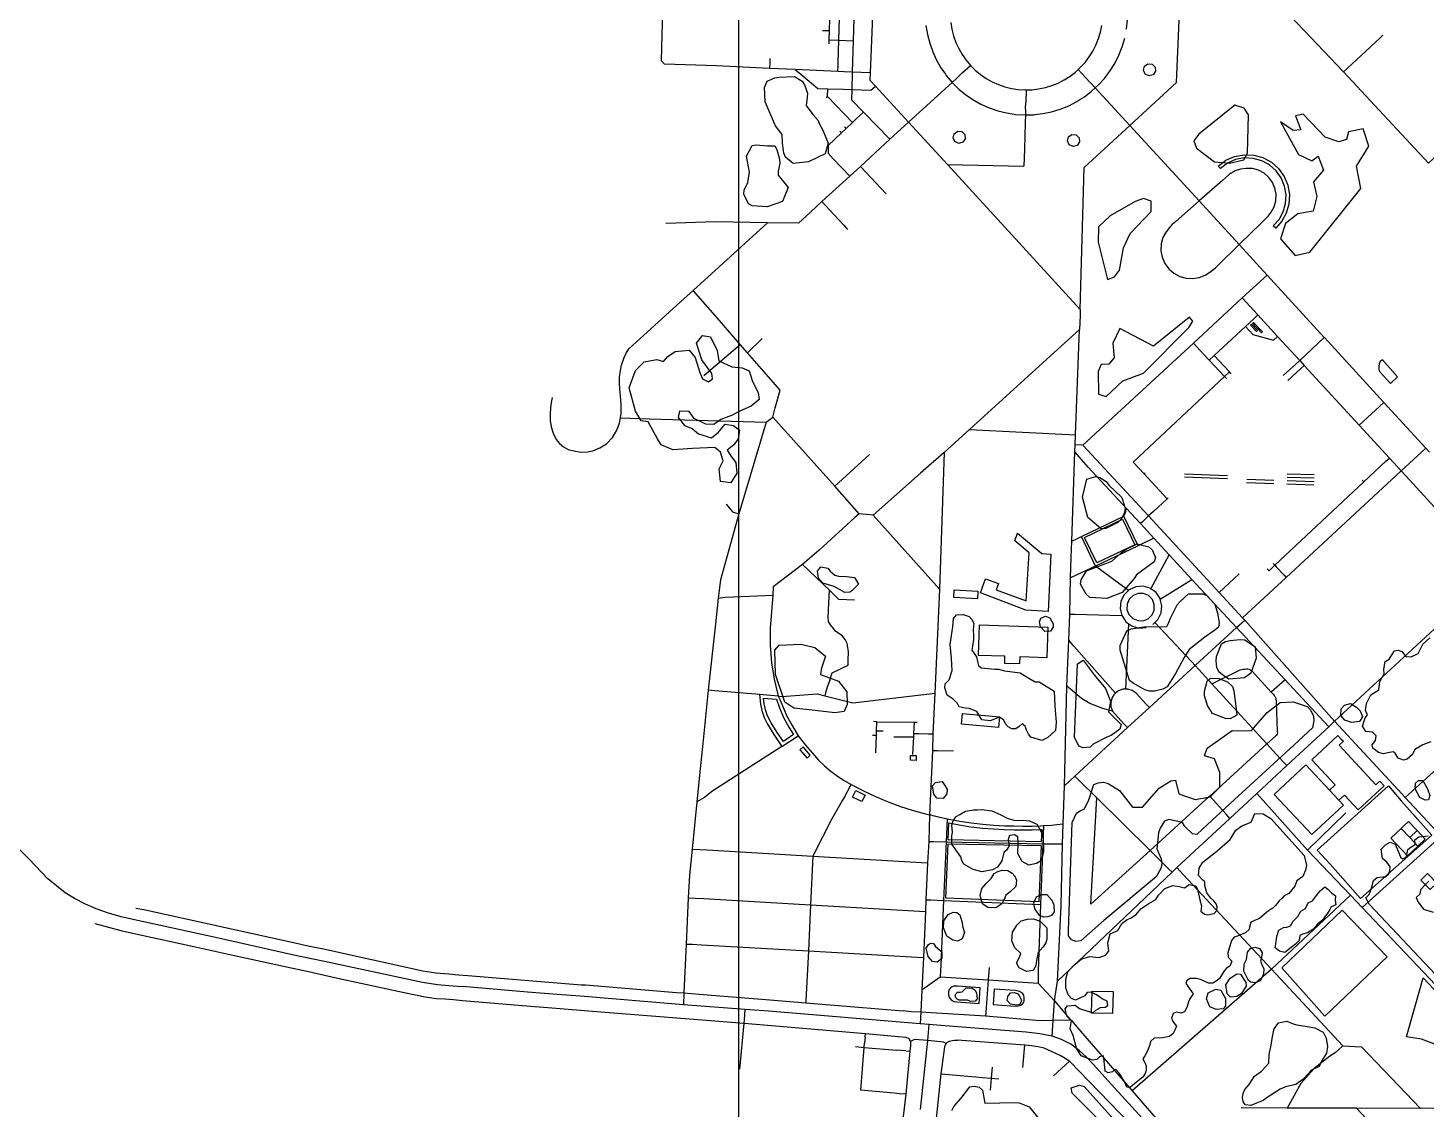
# Model space of a CAD drawing. Header units: metres. Extents: x -2626 to 1483, y -1332 to 1229.
# Drawn here: x -1226 to -597, y 43 to 529 of the extents above; entities that cross this region are included whole.
import ezdxf

# ---------------------------------------------------------------- set-up
doc = ezdxf.new("R2010")
doc.units = ezdxf.units.M
for name, color, linetype in [('OSM_BUILDING', 8, 'Continuous'), ('OSM_GREEN_EXISTING', 94, 'Continuous'), ('OSM_ROAD_LOCAL', 9, 'Continuous'), ('SITE_BORDER', 3, 'Continuous')]:
    doc.layers.add(name, color=color, linetype=linetype)

msp = doc.modelspace()

# ---------------------------------------------------------------- linework, layer by layer
at = {"layer": 'OSM_BUILDING'}
for points in [[(-728.185, 296.845), (-745.342, 288.651), (-750.831, 300.151), (-733.669, 308.344)], [(-780.911, 302.021), (-770.001, 292.904), (-765.987, 292.681), (-767.15, 266.833), (-777.304, 267.367), (-797.686, 275.171), (-795.454, 281.549), (-789.565, 279.479), (-790.59, 276.551), (-777.072, 271.575), (-775.659, 293.16), (-782.237, 298.648)], [(-799.031, 272.532), (-809.697, 273.078), (-809.522, 276.573), (-798.849, 276.028)], [(-798.218, 260.688), (-798.699, 247.218), (-786.795, 246.795), (-786.907, 243.634), (-779.911, 243.378), (-779.798, 246.55), (-767.65, 246.116), (-767.169, 259.586)], [(-789.552, 214.546), (-806.158, 216.06), (-805.714, 220.947), (-789.108, 219.433)], [(-648.48, 200.03), (-636.726, 211.017), (-635.388, 209.581), (-634.319, 208.435), (-636.245, 206.642), (-619.638, 188.876), (-617.906, 190.49), (-615.975, 188.419), (-627.666, 177.499), (-633.856, 184.122), (-636.27, 181.874), (-640.521, 186.416), (-637.983, 188.798)], [(-826.56, 202.023), (-826.597, 199.818), (-829.111, 199.863), (-829.073, 202.067)], [(-651.138, 197.781), (-640.521, 186.416), (-636.27, 181.874), (-634.269, 179.725), (-648.524, 166.4), (-665.393, 184.456)], [(-608.284, 169.194), (-607.077, 170.33), (-604.945, 172.323), (-601.106, 168.215), (-604.445, 165.087)], [(-612.93, 164.853), (-608.284, 169.194), (-604.445, 165.087), (-600.856, 161.246), (-605.502, 156.905)], [(-601.106, 168.215), (-597.518, 164.374), (-600.856, 161.246), (-604.445, 165.087)], [(-592.234, 144.582), (-595.185, 141.665), (-599.431, 145.951), (-596.48, 148.868)], [(-642.597, 84.77), (-662.004, 106.433), (-634.85, 132.437), (-614.655, 111.397)], [(-598.424, 101.969), (-577.204, 79.493), (-581.405, 66.079), (-591.884, 71.623), (-599.181, 74.306), (-605.846, 75.463)], [(-747.63, 86.15), (-747.48, 91.104), (-747.33, 96.035), (-737.889, 95.757), (-738.183, 85.872)]]:
    msp.add_lwpolyline(points, close=True, dxfattribs=at)
at = {"layer": 'OSM_GREEN_EXISTING'}
for points in [[(-720.395, 513.116), (-719.044, 511.78), (-718.869, 509.888), (-719.951, 508.318), (-721.789, 507.817), (-723.515, 508.619), (-724.328, 510.333), (-723.846, 512.17), (-722.296, 513.272)], [(-866.243, 477.594), (-867.5, 472.818), (-875.128, 469.123), (-882.005, 468.455), (-885.444, 471.304), (-886.201, 473.063), (-886.701, 477.594), (-886.951, 481.457), (-889.89, 485.308), (-894.498, 496.129), (-894.917, 502.585), (-893.66, 505.435), (-890.221, 507.027), (-888.377, 507.272), (-881.418, 507.528), (-877.898, 505.435), (-876.891, 503.843), (-875.465, 500.069), (-875.716, 498.222), (-876.134, 494.448), (-873.115, 490.429), (-870.682, 487.824), (-870.101, 486.143), (-868.675, 483.383)], [(-683.112, 494.704), (-699.381, 481.624), (-701.557, 478.607), (-700.387, 475.245), (-692.334, 469.212), (-685.626, 468.544), (-679.086, 470.047), (-677.41, 473.063), (-677.072, 490.34), (-678.917, 493.357)], [(-625.422, 483.973), (-631.962, 482.626), (-632.968, 479.275), (-636.326, 478.095), (-642.528, 480.277), (-652.426, 490.674), (-655.777, 489.839), (-653.426, 483.628), (-656.952, 483.294), (-662.654, 487.156), (-654.433, 472.395), (-648.568, 469.546), (-645.717, 471.727), (-643.197, 465.36), (-647.73, 460.161), (-646.217, 453.616), (-647.893, 446.914), (-654.77, 445.734), (-660.304, 441.382), (-662.654, 434.502), (-655.946, 426.955), (-649.406, 428.469), (-626.428, 457.133), (-628.442, 467.197), (-622.908, 476.258)], [(-806.008, 482.77), (-804.658, 481.423), (-804.483, 479.531), (-805.564, 477.972), (-807.396, 477.472), (-809.128, 478.262), (-809.941, 479.987), (-809.459, 481.824), (-807.903, 482.926)], [(-754.608, 481.345), (-753.257, 479.999), (-753.082, 478.106), (-754.164, 476.548), (-755.996, 476.047), (-757.728, 476.837), (-758.54, 478.562), (-758.059, 480.399), (-756.502, 481.501)], [(-901.544, 464.514), (-902.97, 471.727), (-900.45, 476.503), (-898.605, 476.837), (-893.579, 476.425), (-890.221, 476.425), (-889.302, 474.666), (-888.126, 470.303), (-887.958, 468.455), (-888.714, 465.015), (-888.714, 463.089), (-884.269, 457.557), (-886.701, 451.267), (-893.66, 448.84), (-900.45, 449.341), (-902.132, 450.265), (-904.226, 454.629), (-904.057, 456.466), (-902.294, 459.816)], [(-690.646, 467.264), (-687.189, 469.835), (-683.237, 471.56), (-678.998, 472.362), (-674.678, 472.184), (-670.514, 471.037), (-666.712, 468.978), (-663.48, 466.128), (-660.973, 462.622), (-659.322, 458.659), (-658.603, 454.428), (-658.841, 450.165), (-660.022, 446.079), (-662.029, 442.417), (-664.743, 439.334), (-665.849, 440.291), (-663.267, 443.219), (-661.392, 446.625), (-660.297, 450.399), (-660.072, 454.328), (-660.735, 458.224), (-662.254, 461.887), (-664.568, 465.126), (-667.55, 467.765), (-671.058, 469.668), (-674.909, 470.726), (-678.892, 470.893), (-682.812, 470.147), (-686.463, 468.555), (-689.658, 466.184)], [(-720.845, 451.434), (-724.196, 452.614), (-728.054, 451.267), (-739.289, 444.899), (-744.491, 439.868), (-744.66, 432.988), (-740.465, 416.224), (-737.282, 417.392), (-735.1, 420.42), (-733.256, 430.472), (-730.236, 436.851), (-720.845, 446.747)], [(-703.57, 399.292), (-719.838, 386.212), (-734.932, 394.093), (-738.12, 387.548), (-737.445, 381.013), (-739.796, 378.163), (-743.316, 377.996), (-744.66, 374.802), (-744.491, 364.571), (-741.134, 363.569), (-733.587, 370.616), (-724.196, 374.134), (-703.907, 394.594), (-702.063, 397.444)], [(-671.12, 392.245), (-675.19, 396.531), (-674.809, 396.887), (-670.739, 392.602)], [(-908.84, 350.489), (-906.152, 348.475), (-906.658, 344.456), (-908.672, 341.773), (-911.685, 339.424), (-909.841, 336.574), (-907.834, 333.892), (-907.327, 329.027), (-910.01, 324.663), (-914.705, 325.342), (-915.212, 331.042), (-913.536, 334.56), (-914.643, 338.456), (-917.225, 340.593), (-927.285, 340.092), (-936.176, 339.591), (-941.371, 341.773), (-943.047, 344.456), (-947.242, 352.17), (-950.425, 352.671), (-952.944, 357.035), (-955.796, 367.432), (-952.944, 375.314), (-949.087, 379.165), (-943.385, 380.167), (-940.365, 379.332), (-938.352, 381.514), (-935, 383.863), (-928.792, 384.364), (-926.109, 381.18), (-923.934, 374.301), (-922.758, 371.451), (-920.076, 370.115), (-918.231, 371.451), (-918.563, 373.967), (-923.09, 380), (-925.44, 387.548), (-922.758, 391.077), (-919.232, 390.397), (-916.218, 384.197), (-915.38, 379.666), (-909.509, 376.983), (-904.983, 376.483), (-901.794, 375.136), (-900.287, 370.282), (-897.768, 365.417), (-897.267, 362.234), (-900.787, 359.206), (-905.989, 357.035), (-909.678, 355.02), (-914.536, 353.172), (-917.725, 350.99), (-921.245, 351.157), (-926.447, 353.673), (-928.792, 356.868), (-933.156, 357.035), (-933.656, 354.185), (-930.805, 350.489), (-927.454, 349.154), (-924.603, 346.805), (-918.732, 344.957), (-915.543, 347.473), (-912.529, 351.157)], [(-672.996, 393.269), (-673.396, 392.88), (-676.078, 395.707), (-675.672, 396.075)], [(-618.382, 377.184), (-618.275, 375.748), (-617.675, 374.501), (-613.155, 369.447), (-609.878, 372.386), (-616.762, 380.067), (-617.675, 379.355), (-618.244, 378.23)], [(-734.062, 318.095), (-732.524, 313.387), (-732.837, 311.439), (-734.269, 308.366), (-735.807, 306.83), (-741.234, 304.169), (-743.385, 304.069), (-749.318, 309.09), (-751.782, 318.307), (-749.831, 326.289), (-745.842, 327.624), (-743.891, 327.112), (-741.128, 325.365), (-739.902, 323.728)], [(-733.837, 275.393), (-740.796, 272.733), (-748.48, 273.044), (-750.012, 274.581), (-752.676, 279.078), (-752.269, 281.126), (-749.912, 285.123), (-738.545, 289.531), (-733.425, 293.928), (-731.787, 295.052), (-727.179, 297.212), (-721.852, 295.876), (-720.32, 294.54), (-718.882, 291.067), (-719.395, 289.119), (-727.485, 283.386), (-728.404, 281.638)], [(-855.589, 276.117), (-856.515, 275.449), (-858.697, 275.371), (-863.561, 278.132), (-868.675, 279.557), (-870.52, 281.828), (-870.939, 284.922), (-869.513, 286.848), (-866.412, 286.269), (-865.318, 284.922), (-863.136, 283.163), (-861.548, 282.662), (-857.94, 282.495), (-854.42, 282.162), (-852.488, 279.145)], [(-709.922, 238.892), (-713.605, 232.958), (-715.556, 231.934), (-719.344, 230.91), (-721.495, 231.01), (-723.646, 231.622), (-728.867, 234.495), (-730.605, 235.83), (-734.7, 249.445), (-734.807, 251.493), (-731.73, 258.05), (-729.892, 259.074), (-724.153, 259.886), (-713.811, 260.098), (-712.892, 261.935), (-712.173, 263.883), (-709.103, 269.816), (-707.771, 271.352), (-704.083, 274.837), (-697.43, 274.737), (-695.586, 273.913), (-692.203, 270.128), (-691.49, 268.18), (-690.978, 266.132), (-690.259, 261.835), (-690.565, 259.786), (-692.203, 258.35), (-696.711, 255.278), (-703.676, 249.645), (-705.927, 246.172)], [(-722.177, 263.56), (-720.414, 265.252), (-719.438, 267.49), (-719.395, 269.928), (-720.282, 272.198), (-721.977, 273.957), (-724.215, 274.937), (-726.653, 274.981), (-728.929, 274.091), (-730.686, 272.399), (-731.662, 270.161), (-731.705, 267.712), (-730.818, 265.441), (-729.123, 263.694), (-726.885, 262.714), (-724.446, 262.669)], [(-763.524, 217.006), (-763.942, 213.322), (-767.3, 210.049), (-769.982, 208.713), (-775.009, 210.305), (-776.103, 211.641), (-776.941, 213.399), (-777.529, 215.169), (-778.954, 216.26), (-780.211, 215.08), (-781.805, 214.079), (-783.562, 213.989), (-785.244, 214.913), (-786.413, 216.338), (-787.17, 217.93), (-789.102, 219.277), (-793.291, 217.685), (-797.067, 218.097), (-799.243, 221.793), (-802.682, 223.129), (-804.526, 223.385), (-807.296, 223.964), (-808.046, 225.478), (-809.891, 227.326), (-812.579, 229.162), (-813.667, 232.435), (-813.586, 234.194), (-811.742, 236.042), (-810.397, 240.239), (-810.647, 245.682), (-811.316, 251.972), (-810.397, 257.927), (-810.147, 259.942), (-809.728, 263.716), (-808.465, 265.308), (-805.452, 265.475), (-802.682, 264.551), (-801.594, 263.204), (-800.587, 261.534), (-801.006, 258.517), (-800.756, 255.912), (-800.756, 254.154), (-801.175, 251.215), (-801.594, 249.378), (-799.5, 246.361), (-798.912, 244.257), (-798.574, 242.498), (-797.317, 241.497), (-791.109, 240.907), (-789.433, 240.907), (-786.832, 240.15), (-779.792, 239.226), (-775.853, 236.799), (-773.002, 235.118), (-771.239, 235.207), (-764.449, 231.01), (-764.111, 224.22)], [(-764.868, 261.278), (-764.949, 259.775), (-766.125, 258.005), (-768.638, 257.838), (-770.651, 259.853), (-771.07, 262.202), (-770.482, 263.794), (-768.388, 264.718), (-766.375, 263.961)], [(-857.646, 224.977), (-859.028, 221.871), (-863.223, 221.203), (-872.108, 222.205), (-881.668, 223.385), (-885.694, 226.068), (-889.89, 238.48), (-890.221, 249.378), (-888.208, 251.727), (-878.485, 252.061), (-872.277, 250.547), (-867.412, 246.695), (-869.426, 240.817), (-869.595, 238.48), (-861.548, 235.452), (-857.859, 230.598)], [(-678.829, 236.91), (-685.794, 236.398), (-688.764, 238.246), (-690.296, 239.671), (-691.221, 241.619), (-691.628, 244.591), (-691.428, 246.639), (-689.171, 252.272), (-687.326, 253.296), (-685.282, 253.808), (-680.774, 254.22), (-678.729, 254.009), (-674.015, 250.936), (-673.49, 245.771), (-675.916, 239.092)], [(-739.089, 226.413), (-740.033, 221.659), (-734.375, 215.971), (-734.994, 213.923), (-738.783, 211.062), (-740.828, 210.238), (-746.874, 207.166), (-748.305, 205.73), (-751.375, 205.429), (-753.426, 206.242), (-755.37, 210.238), (-753.951, 243.322), (-751.475, 244.881), (-746.498, 238.38), (-741.434, 232.112)], [(-682.312, 220.112), (-685.282, 218.476), (-687.326, 218.687), (-693.266, 220.936), (-695.523, 224.52), (-696.749, 228.929), (-696.855, 230.977), (-695.623, 235.474), (-694.085, 236.81), (-690.296, 236.598), (-688.352, 235.986), (-686.507, 235.174), (-684.256, 233.014), (-683.537, 231.077), (-682.518, 222.984)], [(-881.755, 211.418), (-886.363, 208.29), (-889.189, 212.386), (-891.922, 216.65), (-893.435, 219.8), (-894.373, 222.639), (-895.035, 225.322), (-895.367, 227.76), (-889.514, 227.303), (-888.151, 223.496), (-886.257, 219.11), (-883.869, 214.769)], [(-675.709, 213.31), (-668.544, 221.403), (-662.705, 225.912), (-656.865, 226.212), (-650.619, 224.064), (-649.087, 222.628), (-647.755, 219.767), (-647.549, 217.819), (-648.268, 214.446), (-656.558, 206.654), (-685.325, 180.393), (-697.761, 168.916), (-700.187, 166.412), (-702.232, 166.823), (-705.614, 170.096), (-706.74, 171.944), (-712.886, 173.169), (-714.83, 172.456), (-716.775, 169.284), (-717.494, 167.235), (-718.313, 159.966), (-716.362, 155.458), (-715.956, 153.51), (-716.362, 151.461), (-718.513, 147.365), (-742.172, 127.806), (-752.513, 118.589), (-754.664, 118.388), (-756.608, 119.101), (-758.046, 120.949), (-758.046, 123.197), (-756.302, 171.844), (-754.458, 176.141), (-752.719, 177.165), (-750.875, 177.989), (-748.824, 182.085), (-746.573, 188.943), (-744.629, 189.766), (-742.272, 189.967), (-740.227, 189.455), (-735, 186.282), (-729.267, 178.701), (-724.759, 178.701), (-717.287, 187.306), (-711.96, 190.679), (-709.916, 190.891), (-708.415, 184.846), (-701.031, 182.252), (-694.285, 183.399), (-689.94, 187.774), (-689.89, 194.353), (-692.266, 200.553), (-696.805, 201.945), (-695.579, 205.329), (-684.313, 213.21), (-678.679, 213.11)], [(-628.442, 223.797), (-626.679, 222.127), (-625.759, 219.444), (-627.097, 217.34), (-630.705, 216.928), (-633.637, 217.93), (-635.488, 220.023), (-635.232, 223.051), (-633.725, 224.643), (-631.124, 225.4)], [(-875.716, 200.887), (-874.234, 202.167), (-877.46, 205.919), (-878.942, 204.639)], [(-813.749, 188.586), (-812.661, 186.738), (-812.742, 184.813), (-814.424, 182.72), (-817.275, 182.887), (-818.7, 184.646), (-819.288, 188.33), (-817.863, 189.922), (-814.843, 190.345)], [(-596.411, 187.072), (-595.404, 183.978), (-595.992, 182.13), (-597.499, 181.874), (-599.85, 183.132), (-602.026, 186.994), (-601.863, 189.51), (-600.519, 190.846), (-598.505, 190.768)], [(-849.556, 184.145), (-850.988, 181.262), (-855.183, 183.343), (-853.751, 186.226)], [(-608.228, 181.551), (-594.554, 166.178), (-626.541, 137.724), (-640.215, 153.098), (-646.048, 159.487), (-614.018, 188.33)], [(-785.913, 159.487), (-787.17, 158.319), (-788.008, 154.623), (-790.021, 151.773), (-792.284, 150.604), (-796.899, 149.68), (-801.006, 150.771), (-805.114, 153.198), (-806.039, 154.712), (-806.458, 156.393), (-807.965, 158.563), (-810.566, 162.092), (-810.479, 165.777), (-810.229, 167.458), (-810.479, 170.642), (-809.891, 172.567), (-808.553, 174.504), (-806.959, 175.506), (-804.358, 176.931), (-802.601, 177.265), (-800.838, 177.521), (-798.993, 177.599), (-797.149, 177.766), (-792.534, 177.187), (-788.427, 175.339), (-785.576, 173.825), (-782.643, 172.901), (-780.38, 172.824), (-778.367, 172.99), (-775.516, 172.567), (-772.327, 171.065), (-769.982, 167.124), (-769.476, 164.608), (-769.313, 158.82), (-770.232, 154.79), (-772.496, 153.454), (-775.853, 152.697), (-778.867, 154.378), (-780.799, 157.896), (-780.63, 162.593), (-780.88, 165.443), (-782.393, 166.367), (-784.656, 166.033), (-785.244, 164.185), (-784.907, 162.504), (-784.907, 161.079)], [(-770.088, 168.727), (-770.289, 163.239), (-812.148, 164.018), (-811.823, 171.655), (-807.246, 170.797), (-802.013, 169.974), (-796.736, 169.361), (-791.803, 168.95), (-786.895, 168.705), (-782.443, 168.593), (-778.542, 168.527), (-774.309, 168.571), (-770.489, 168.705)], [(-719.501, 74.807), (-720.926, 73.549), (-721.933, 70.699), (-722.858, 68.261), (-723.696, 66.836), (-724.534, 65.5), (-723.615, 63.909), (-723.027, 62.306), (-723.108, 60.469), (-723.446, 58.877), (-724.534, 57.285), (-728.142, 54.424), (-730.236, 52.587), (-731.743, 52.754), (-733.006, 55.437), (-735.013, 58.877), (-736.857, 60.881), (-738.283, 59.623), (-740.215, 59.211), (-741.472, 59.968), (-741.978, 64.576), (-742.309, 66.836), (-744.072, 66.502), (-745.248, 65.244), (-747.255, 64.988), (-752.288, 66.925), (-754.47, 70.365), (-755.896, 75.976), (-757.321, 79.081), (-756.646, 82.688), (-758.747, 84.781), (-759.497, 87.965), (-758.409, 89.39), (-755.058, 89.646), (-753.045, 88.221), (-747.005, 86.206), (-745.667, 87.464), (-743.566, 88.555), (-741.553, 88.811), (-740.384, 89.557), (-740.552, 91.493), (-742.816, 92.584), (-744.491, 93.675), (-745.748, 94.421), (-747.93, 95.601), (-749.606, 95.345), (-750.694, 93.92), (-754.802, 91.994), (-756.646, 92.662), (-758.159, 94.343), (-759.247, 97.438), (-759.247, 101.379), (-758.328, 104.651), (-755.977, 107.334), (-752.288, 110.44), (-748.599, 111.531), (-744.154, 111.108), (-741.303, 112.199), (-739.877, 114.047), (-740.296, 117.731), (-739.208, 121.761), (-735.857, 123.264), (-734.094, 126.37), (-731.58, 128.218), (-730.067, 128.808), (-727.554, 130.4), (-725.459, 133.082), (-721.933, 135.431), (-718.663, 137.19), (-717.575, 139.116), (-714.724, 142.222), (-711.116, 143.48), (-708.184, 143.057), (-705.833, 142.467), (-703.739, 143.981), (-700.719, 143.313), (-699.968, 141.799), (-699.462, 139.784), (-698.874, 137.101), (-698.205, 134.34), (-698.455, 131.992), (-696.861, 130.645), (-695.273, 130.311), (-692.503, 130.901), (-691.328, 132.236), (-691.159, 133.917), (-691.578, 135.264), (-692.672, 136.689), (-694.01, 137.858), (-695.692, 140.207), (-696.611, 143.48), (-696.611, 145.149), (-697.699, 146.073), (-699.55, 148.088), (-699.212, 151.272), (-697.536, 153.955), (-691.328, 158.986), (-685.294, 164.274), (-682.775, 168.46), (-680.011, 170.386), (-675.816, 171.989), (-674.221, 175.929), (-670.37, 175.84), (-666.925, 173.658), (-651.919, 157.061), (-650.831, 152.619), (-651.332, 150.437), (-652.588, 147.587), (-655.189, 145.65), (-656.196, 143.224), (-658.797, 139.951), (-660.891, 138.86), (-661.898, 137.858), (-663.155, 136.689), (-664.83, 134.507), (-666.006, 133.327), (-667.519, 132.492), (-668.688, 131.491), (-672.046, 128.719), (-673.552, 128.051), (-675.984, 126.96), (-676.491, 124.778), (-676.641, 123.798), (-678.248, 122.351), (-681.268, 121.093), (-683.45, 120.247), (-684.619, 118.822), (-686.382, 113.212), (-686.213, 111.275), (-684.538, 109.438), (-685.376, 107.256), (-686.882, 106.332), (-688.308, 104.651), (-689.902, 101.891), (-691.078, 100.711), (-693.003, 99.542), (-694.935, 99.542), (-698.543, 101.301), (-700.3, 101.635), (-703.32, 101.635), (-704.745, 100.8), (-705.164, 99.375), (-704.408, 98.362), (-701.975, 94.844), (-703.739, 92.072), (-704.827, 88.644), (-705.752, 86.707), (-707.428, 86.128), (-709.359, 86.462), (-710.948, 85.872), (-711.623, 83.857), (-711.116, 82.354), (-709.441, 80.25), (-710.11, 78.491), (-710.948, 76.989), (-712.629, 75.642), (-715.731, 75.052)], [(-812.217, 162.348), (-770.351, 161.502), (-771.308, 136.144), (-813.267, 137.847)], [(-786.163, 139.116), (-786.92, 137.268), (-788.008, 135.264), (-790.777, 133.494), (-794.298, 133.583), (-796.73, 135.342), (-797.818, 139.027), (-797.067, 142.133), (-795.054, 144.482), (-792.872, 146.663), (-791.446, 148.923), (-789.771, 149.769), (-787.839, 150.437), (-785.325, 150.348), (-783.312, 149.012), (-782.137, 147.754), (-781.468, 145.996), (-781.718, 143.057), (-784.319, 140.708)], [(-765.456, 136.934), (-764.699, 134.752), (-764.53, 131.658), (-765.706, 129.977), (-767.381, 129.476), (-769.057, 129.22), (-771.07, 130.066), (-773.165, 132.993), (-773.584, 135.843), (-772.496, 138.448), (-770.232, 139.539), (-767.8, 139.539)], [(-655.839, 117.119), (-657.778, 115.561), (-660.635, 113.423), (-663.073, 113.947), (-664.999, 115.427), (-664.699, 117.342), (-664.261, 120.514), (-663.374, 123.387), (-661.235, 124.644), (-659.753, 124.722), (-658.128, 125.312), (-656.871, 127.528), (-654.808, 129.52), (-653.482, 132.025), (-651.344, 133.127), (-650.087, 135.654), (-648.237, 136.678), (-646.467, 138.971), (-644.698, 141.109), (-642.628, 142.879), (-641.228, 141.843), (-639.458, 140.073), (-637.908, 138.815), (-638.058, 136.901), (-637.758, 134.763), (-639.752, 133.94), (-640.34, 132.693), (-641.597, 130.7), (-642.478, 129.665), (-643.585, 128.118), (-645.954, 126.125), (-648.018, 123.765), (-650.431, 122.262), (-652.67, 121.617), (-653.926, 120.96), (-654.22, 118.811)], [(-805.533, 124.778), (-804.864, 122.429), (-805.871, 119.49), (-808.046, 118.411), (-810.147, 118.911), (-812.742, 120.748), (-814.255, 124.522), (-814.086, 127.628), (-812.242, 130.4), (-809.891, 131.569), (-808.303, 131.402), (-806.877, 130.311), (-806.039, 127.372)], [(-772.496, 109.85), (-772.746, 107.334), (-773.921, 105.241), (-776.86, 104.818), (-780.211, 106.499), (-781.468, 108.759), (-780.042, 111.275), (-779.542, 112.867), (-782.224, 115.472), (-783.562, 118.655), (-783.231, 122.518), (-781.13, 125.869), (-779.286, 127.628), (-776.522, 128.385), (-773.84, 128.463), (-770.739, 127.55), (-767.719, 124.444), (-767.719, 119.412), (-768.219, 117.654), (-769.476, 115.973), (-771.739, 113.379)], [(-817.863, 116.14), (-815.012, 113.624), (-815.093, 110.607), (-817.106, 109.093), (-819.201, 109.349), (-821.214, 111.609), (-822.052, 115.305), (-821.045, 116.975), (-820.126, 117.565), (-818.863, 117.398)], [(-670.201, 103.728), (-671.039, 101.969), (-671.789, 100.633), (-674.221, 99.709), (-675.903, 100.043), (-677.072, 100.711), (-679.173, 104.907), (-678.917, 108.091), (-677.91, 110.184), (-677.41, 113.546), (-676.066, 115.216), (-674.059, 115.806), (-672.046, 115.138), (-670.789, 113.212), (-671.12, 111.197), (-671.627, 109.516), (-671.039, 107.924), (-670.032, 106.076)], [(-678.836, 100.711), (-678.248, 99.954), (-678.079, 98.284), (-680.261, 94.844), (-682.274, 93.586), (-685.038, 93.33), (-686.551, 94.844), (-687.139, 98.874), (-685.207, 101.802), (-682.274, 103.728), (-680.68, 103.65)], [(-798.305, 90.436), (-797.818, 97.449), (-807.971, 98.206), (-809.597, 98.162), (-810.86, 97.772), (-811.742, 96.737), (-812.029, 95.612), (-812.017, 94.199), (-811.604, 92.974), (-810.604, 91.816), (-809.616, 91.338), (-808.34, 91.16)], [(-800, 96.436), (-799.412, 95.011), (-799.206, 92.573), (-800.081, 91.527), (-802.182, 91.315), (-803.482, 91.95), (-804.358, 91.983), (-805.783, 91.861), (-807.296, 91.983), (-808.09, 92.406), (-808.722, 93.041), (-808.972, 93.954), (-808.597, 94.878), (-807.965, 95.468), (-806.79, 95.59), (-805.952, 95.635), (-805.364, 96.091), (-804.82, 96.726), (-804.107, 97.438), (-801.381, 97.393)], [(-791.972, 90.046), (-781.974, 89.245), (-780.549, 89.323), (-779.448, 89.701), (-778.579, 90.425), (-778.041, 91.527), (-777.948, 92.93), (-778.198, 94.121), (-778.792, 95.022), (-780.011, 95.846), (-781.918, 96.258), (-791.547, 96.892)], [(-780.086, 93.664), (-779.123, 91.816), (-779.961, 89.968), (-781.343, 89.724), (-784.15, 90.091), (-785.657, 91.816), (-785.363, 93.575), (-784.106, 95.167), (-782.474, 95.379), (-781.049, 94.878)], [(-687.389, 92.662), (-687.307, 89.223), (-688.477, 88.054), (-691.497, 87.72), (-694.429, 88.889), (-695.854, 92.584), (-695.185, 95.267), (-691.665, 96.859), (-689.402, 96.436)], [(-644.204, 64.409), (-645.21, 62.139), (-648.987, 60.302), (-649.825, 59.122), (-652.507, 56.272), (-655.696, 54.012), (-660.391, 52.999), (-662.736, 51.83), (-667.012, 49.225), (-668.607, 48.057), (-670.364, 46.71), (-673.384, 45.63), (-675.903, 44.539), (-678.498, 44.784), (-679.336, 46.376), (-679.673, 48.135), (-679.423, 49.905), (-678.585, 51.663), (-676.741, 54.012), (-674.309, 57.786), (-671.208, 59.968), (-667.85, 63.563), (-667.681, 67.426), (-666.844, 71.623), (-666.175, 75.642), (-665.506, 79.081), (-663.492, 81.675), (-659.803, 82.432), (-656.865, 81.341), (-655.189, 80.84), (-652.257, 80.417), (-647.142, 79.415), (-643.454, 77.489), (-642.109, 74.807), (-641.44, 71.033), (-641.94, 68.094)]]:
    msp.add_lwpolyline(points, close=True, dxfattribs=at)
for points in [[(-594.985, 208.201), (-598.505, 206.865), (-602.113, 204.683), (-603.201, 202.501), (-605.552, 200.408), (-607.227, 199.908), (-609.66, 200.831), (-610.916, 203.091), (-611.923, 203.681), (-614.355, 203.258), (-616.281, 202.835), (-618.544, 203.347), (-621.064, 205.273), (-621.314, 206.776), (-619.807, 208.713), (-619.551, 210.806), (-621.233, 212.487), (-624.165, 212.821), (-625.672, 215.247), (-624.503, 218.943), (-623.496, 220.368), (-624.334, 222.294), (-623.827, 225.478), (-621.983, 229.251), (-619.97, 230.509), (-618.294, 231.6), (-617.875, 235.374), (-615.949, 238.725), (-616.118, 240.817), (-615.531, 244.346), (-613.686, 245.348), (-611.254, 249.122), (-609.572, 249.456), (-607.984, 248.866), (-606.14, 246.606), (-603.789, 246.361), (-600.688, 247.953), (-598.505, 252.061), (-595.323, 254.911)], [(-560.604, 69.352), (-622.489, 134.93), (-624.165, 137.947), (-622.658, 139.539), (-621.652, 142.389), (-620.726, 145.829), (-619.051, 147.086), (-616.7, 147.42), (-615.443, 147.498), (-614.018, 148.589), (-613.43, 150.181), (-613.267, 151.94), (-614.774, 153.955), (-616.7, 155.714), (-617.288, 159.821), (-615.362, 161.836), (-613.18, 163.094), (-610.998, 162.17), (-609.241, 157.985), (-608.572, 156.304), (-607.478, 155.469), (-606.052, 156.226), (-605.633, 158.063), (-605.214, 159.743), (-603.958, 160.834), (-601.944, 161.925), (-602.113, 164.107), (-600.35, 165.443), (-596.161, 165.866)], [(-595.904, 145.406), (-597.836, 143.48), (-599.6, 141.632), (-599.931, 139.617), (-601.607, 138.192), (-600.688, 136.01), (-598.174, 132.826), (-593.897, 131.491)], [(-810.566, 42.235), (-809.647, 44.071), (-806.371, 47.756), (-802.376, 52.988), (-800.431, 53.289), (-798.174, 52.777), (-796.742, 51.452), (-795.717, 45.608), (-782.199, 45.919), (-780.255, 45.708), (-775.747, 43.971), (-769.501, 36.09)], [(-744.31, 38.138), (-756.396, 50.116), (-756.802, 52.476), (-753.013, 53.701), (-750.969, 53.088), (-731.099, 30.969)]]:
    msp.add_lwpolyline(points, dxfattribs=at)
at = {"layer": 'OSM_ROAD_LOCAL'}
for points in [[(-730.042, 612.035), (-713.355, 594.079), (-672.746, 550.375), (-634.213, 509.665)], [(-750.981, 466.573), (-730.374, 485.498), (-709.347, 504.8), (-708.165, 532.808), (-706.777, 565.748), (-723.759, 584.294), (-741.434, 603.608), (-746.367, 603.775), (-772.552, 604.654), (-774.221, 604.71), (-800.125, 605.589), (-802.226, 605.656), (-821.47, 587.678), (-823.352, 585.919), (-844.841, 565.837), (-846.054, 538.508), (-847.355, 509.186), (-847.499, 505.914), (-844.96, 503.153), (-830.055, 486.956), (-812.542, 467.909), (-778.079, 467.163)], [(-847.355, 509.186), (-855.37, 509.543), (-859.009, 509.71), (-861.842, 509.832), (-881.055, 510.689), (-892.409, 511.201), (-916.431, 512.281), (-939.902, 513.138), (-941.278, 514.552), (-940.909, 526.419), (-940.427, 541.681), (-939.421, 573.718)], [(-853.42, 571.013), (-853.964, 553.881), (-854.445, 538.775), (-854.927, 523.647), (-855.37, 509.543), (-855.621, 501.684), (-855.764, 497.075), (-850.362, 491.531), (-838.42, 479.286)], [(-861.71, 513.962), (-861.398, 523.858), (-860.923, 538.987), (-860.447, 554.082), (-860.135, 564.1)], [(-864.843, 556.019), (-864.899, 554.226), (-865.018, 550.386), (-865.193, 544.753), (-865.374, 539.12), (-865.537, 533.81), (-865.718, 528.044), (-865.849, 524.003), (-865.899, 522.289)], [(-822.183, 530.504), (-821.527, 526.474), (-820.514, 522.511), (-819.151, 518.66), (-817.444, 514.953), (-815.418, 511.402), (-813.455, 508.596), (-813.073, 508.051), (-810.441, 504.923), (-807.54, 502.051), (-807.171, 501.739), (-804.395, 499.435), (-801.025, 497.131), (-797.461, 495.127), (-793.735, 493.446), (-789.871, 492.11), (-785.907, 491.13), (-782.499, 490.607), (-781.868, 490.507), (-777.441, 490.251), (-773.702, 490.351), (-773.24, 490.407), (-769.645, 490.83), (-765.643, 491.665), (-761.729, 492.856), (-757.946, 494.392), (-754.308, 496.262), (-752.87, 497.164), (-750.856, 498.444), (-747.618, 500.938), (-746.029, 502.396), (-744.61, 503.698), (-741.865, 506.726), (-740.296, 508.797), (-739.402, 509.988), (-737.239, 513.461), (-735.394, 517.101), (-733.887, 520.908), (-732.731, 524.827)], [(-811.004, 531.807), (-810.51, 528.779), (-809.747, 525.795), (-808.715, 522.89), (-807.434, 520.096), (-805.908, 517.424), (-804.145, 514.908), (-802.163, 512.548), (-799.981, 510.389), (-797.611, 508.418), (-795.073, 506.682), (-792.391, 505.168), (-789.583, 503.91), (-786.676, 502.908), (-783.687, 502.162), (-780.649, 501.695), (-777.56, 501.494), (-777.129, 501.517), (-774.434, 501.606), (-771.458, 501.94), (-768.432, 502.563), (-765.493, 503.465), (-762.642, 504.622), (-759.903, 506.025), (-757.302, 507.673), (-754.864, 509.543), (-753.67, 510.645), (-750.531, 513.906), (-748.68, 516.367), (-747.049, 518.971), (-745.667, 521.721), (-744.529, 524.582), (-743.654, 527.532), (-743.053, 530.549)], [(-731.924, 528.834), (-731.912, 528.935), (-731.487, 532.898)], [(-865.718, 528.044), (-868.757, 528.144)], [(-865.849, 524.003), (-861.398, 523.858), (-858.046, 523.747)], [(-858.046, 523.747), (-854.927, 523.647)], [(-634.213, 509.665), (-624.534, 518.66), (-619.745, 523.101)], [(-619.745, 523.101), (-618, 524.727)], [(-618, 524.727), (-616.475, 526.14)], [(-892.409, 511.201), (-892.322, 513.873), (-892.272, 515.632)], [(-881.055, 510.689), (-877.629, 507.873), (-870.914, 502.173), (-866.418, 502.029), (-859.253, 501.806), (-855.621, 501.684), (-846.924, 501.416), (-844.96, 503.153)], [(-861.842, 509.832), (-861.76, 512.482), (-861.71, 513.962)], [(-805.821, 509.186), (-802.163, 512.548)], [(-750.362, 507.071), (-753.67, 510.645)], [(-830.055, 486.956), (-810.441, 504.923), (-808.484, 506.726)], [(-808.484, 506.726), (-805.821, 509.186)], [(-748.249, 504.789), (-750.362, 507.071)], [(-730.374, 485.498), (-746.029, 502.396), (-748.249, 504.789)], [(-527.072, 403.422), (-553.626, 432.009), (-580.08, 460.484), (-591.49, 472.763), (-596.023, 468.555), (-634.213, 509.665)], [(-867.094, 498.055), (-866.531, 498.6)], [(-855.314, 486.834), (-866.531, 498.6), (-866.418, 502.029)], [(-777.129, 501.517), (-777.279, 496.062)], [(-850.362, 491.531), (-853.607, 488.448)], [(-777.366, 492.9), (-777.441, 490.251), (-777.535, 486.834)], [(-777.366, 492.9), (-777.279, 496.062)], [(-879.623, 441.526), (-874.365, 446.335), (-874.065, 446.614), (-869.013, 451.245), (-856.515, 462.699), (-851.682, 467.13), (-838.42, 479.286), (-830.055, 486.956)], [(-854.645, 487.468), (-855.314, 486.834), (-858.165, 484.14), (-860.241, 482.169), (-866.225, 476.492), (-866.275, 473.008), (-863.949, 470.547), (-856.515, 462.699)], [(-858.878, 484.885), (-858.165, 484.14)], [(-853.607, 488.448), (-854.645, 487.468)], [(-777.535, 486.834), (-777.866, 474.789)], [(-730.374, 485.498), (-699.224, 451.545), (-681.186, 431.886), (-668.657, 418.227), (-642.878, 390.13), (-642.86, 390.108), (-616.037, 360.876), (-597.161, 340.293), (-595.473, 338.456)], [(-860.941, 482.904), (-860.241, 482.169)], [(-777.866, 474.789), (-778.079, 467.163)], [(-846.986, 462.098), (-851.682, 467.13)], [(-812.542, 467.909), (-752.713, 402.732)], [(-752.713, 402.732), (-750.981, 466.573)], [(-669.813, 442.996), (-668.163, 444.677), (-666.731, 446.58), (-665.468, 448.94), (-664.718, 451.668), (-664.599, 454.495), (-665.105, 457.267), (-666.225, 459.872), (-667.894, 462.154), (-670.026, 464.013), (-672.521, 465.349), (-675.247, 466.095), (-677.998, 466.217), (-680.58, 465.828), (-683.068, 465.037), (-685.613, 463.557), (-687.389, 461.942)], [(-840.146, 454.774), (-846.986, 462.098)], [(-688.683, 460.807), (-699.224, 451.545), (-709.691, 442.361)], [(-688.683, 460.807), (-687.389, 461.942)], [(-869.013, 451.245), (-863.699, 445.501)], [(-990.402, 363.069), (-990.909, 360.809), (-991.203, 358.349), (-991.346, 355.755), (-991.284, 352.694), (-990.865, 349.866), (-990.002, 347.05), (-988.602, 344.222), (-987.176, 342.374), (-985.307, 340.871), (-983.212, 339.758), (-980.699, 339.046), (-977.491, 338.545), (-974.553, 338.734), (-972.102, 339.168), (-968.957, 340.426), (-966.043, 342.274), (-963.311, 345.124), (-961.416, 348.185), (-960.122, 351.547), (-959.735, 354.007), (-959.434, 355.922), (-959.334, 360.041), (-959.647, 363.736), (-960.003, 366.898), (-960.141, 369.737), (-960.091, 372.141), (-959.803, 374.568), (-959.197, 377.707), (-958.059, 381.147), (-957.115, 383.039), (-955.864, 385.021), (-931.149, 407.507), (-926.972, 411.303), (-893.497, 441.76)], [(-879.623, 441.526), (-893.497, 441.76), (-916.956, 442.161), (-939.277, 441.471)], [(-863.699, 445.501), (-859.166, 440.603)], [(-859.166, 440.603), (-857.459, 438.755)], [(-710.497, 441.66), (-711.479, 440.781), (-712.611, 439.578), (-714.136, 437.63), (-715.499, 435.092), (-716.293, 432.187), (-716.425, 429.17), (-715.881, 426.198), (-714.693, 423.426), (-712.911, 420.988), (-710.635, 419.018), (-707.978, 417.593), (-705.07, 416.791), (-702.057, 416.658), (-699.206, 417.181), (-696.517, 418.194), (-694.41, 419.496), (-693.172, 420.376), (-691.809, 421.511)], [(-709.691, 442.361), (-710.497, 441.66)], [(-690.984, 422.313), (-681.186, 431.886), (-671.114, 441.727)], [(-669.813, 442.996), (-671.114, 441.727)], [(-690.984, 422.313), (-691.809, 421.511)], [(-668.657, 418.227), (-679.798, 407.941), (-701.825, 387.603), (-751.525, 341.695), (-755.008, 341.829)], [(-816.037, 276.796), (-845.992, 310.103), (-852.313, 310.693), (-863.236, 323.227), (-891.121, 354.207), (-890.002, 358.438), (-887.876, 366.486), (-902.544, 383.217), (-905.764, 386.98), (-917.087, 399.96), (-926.972, 411.303)], [(-679.798, 407.941), (-672.74, 400.249), (-663.905, 390.631), (-653.957, 379.811), (-651.913, 377.585), (-627.172, 350.645), (-613.586, 335.851), (-608.247, 330.04), (-606.233, 327.847), (-566.075, 284.121), (-536.051, 250.936), (-510.904, 223.53)], [(-752.713, 402.732), (-752.813, 399.96), (-753.038, 393.693)], [(-694.691, 379.978), (-692.528, 381.982), (-678.417, 395.006), (-674.609, 398.524)], [(-674.609, 398.524), (-672.74, 400.249)], [(-753.038, 393.693), (-802.632, 348.708), (-813.986, 338.411)], [(-762.936, 100.544), (-761.391, 134.585), (-760.672, 162.215), (-760.36, 171.143), (-759.878, 188.431), (-758.734, 233.181), (-757.934, 253.853), (-757.484, 265.642), (-757.071, 281.917), (-756.834, 291.212), (-756.577, 298.481), (-755.127, 338.589), (-755.008, 341.829), (-754.883, 346.259), (-753.038, 393.693)], [(-678.417, 395.006), (-675.084, 391.5), (-665.731, 388.961), (-663.905, 390.631)], [(-922.233, 373.02), (-905.764, 386.98)], [(-902.544, 383.217), (-895.904, 389.618)], [(-697.199, 382.661), (-701.825, 387.603)], [(-653.957, 379.811), (-642.878, 390.13)], [(-686.932, 371.696), (-687.764, 372.586), (-694.691, 379.978), (-697.199, 382.661)], [(-684.782, 373.7), (-685.619, 374.59), (-692.528, 381.982)], [(-661.342, 372.943), (-655.721, 378.175), (-653.957, 379.811)], [(-659.272, 370.727), (-653.664, 375.959), (-651.913, 377.585)], [(-685.619, 374.59), (-687.764, 372.586), (-728.904, 333.981), (-723.984, 328.704), (-713.567, 317.55)], [(-627.172, 350.645), (-616.037, 360.876)], [(-959.735, 354.007), (-946.748, 353.551), (-899.137, 352.148), (-894.035, 351.992)], [(-894.035, 351.992), (-891.121, 354.207)], [(-894.035, 351.992), (-906.421, 310.826), (-914.668, 281.026), (-915.718, 272.866), (-916.893, 261.2), (-920.245, 231.355), (-922.633, 207.444), (-923.784, 196), (-925.265, 181.184), (-927.391, 159.877), (-928.56, 148.211), (-929.154, 138.036), (-930.117, 117.175), (-931.136, 95.156), (-931.361, 89.879)], [(-802.632, 348.708), (-754.883, 346.259)], [(-590.284, 165.677), (-606.465, 183.154), (-607.79, 184.59), (-638.233, 217.485), (-678.704, 262.959), (-679.661, 263.994), (-690.171, 275.36), (-721.97, 309.791), (-751.525, 341.695)], [(-679.661, 263.994), (-660.054, 282.139), (-608.247, 330.04), (-597.161, 340.293)], [(-847.611, 337.409), (-863.236, 323.227)], [(-813.986, 338.411), (-824.571, 329.049), (-845.992, 310.103)], [(-813.986, 338.411), (-816.037, 276.796), (-818.188, 230.053), (-819.144, 211.752), (-819.232, 204.082), (-820.526, 175.328), (-820.926, 163.35), (-821.439, 153.721), (-822.208, 137.123), (-822.433, 131.813), (-823.258, 111.13), (-823.971, 96.514), (-824.496, 86.518), (-824.796, 81.208)], [(-640.884, 214.936), (-643.072, 217.296), (-660.535, 236.086), (-680.405, 257.538), (-682.343, 259.586), (-684.406, 261.701), (-702.457, 281.238), (-712.761, 292.381), (-719.595, 299.783), (-725.678, 306.374), (-731.949, 313.164), (-749.137, 331.765), (-755.127, 338.589)], [(-668.544, 285.98), (-667.775, 285.156), (-665.162, 287.594), (-625.09, 325.097), (-615.118, 334.426), (-613.586, 335.851)], [(-723.546, 329.116), (-723.984, 328.704)], [(-686.451, 327.936), (-705.821, 328.615)], [(-659.61, 327.335), (-647.455, 326.912)], [(-659.56, 328.827), (-647.405, 328.404)], [(-686.501, 326.545), (-705.871, 327.224)], [(-665.656, 324.263), (-677.873, 324.686)], [(-665.606, 325.821), (-677.823, 326.244)], [(-647.568, 323.639), (-659.722, 324.062)], [(-647.511, 325.198), (-659.672, 325.621)], [(-625.859, 325.91), (-625.09, 325.097)], [(-912.067, 315.134), (-909.284, 311.695), (-906.421, 310.826)], [(-713.117, 317.962), (-713.567, 317.55), (-719.763, 311.828), (-721.97, 309.791), (-724.747, 307.231), (-725.678, 306.374)], [(-852.313, 310.693), (-854.139, 309.09), (-870.214, 294.462), (-877.81, 288.017), (-890.946, 277.909), (-891.159, 274.224), (-892.259, 259.274), (-892.253, 251.593), (-891.778, 243.734), (-890.496, 236.387), (-888.952, 230.075), (-888.658, 228.706), (-887.983, 227.248), (-886.663, 224.019), (-884.781, 219.745), (-882.468, 215.459), (-879.673, 210.828), (-876.453, 206.743), (-873.208, 203.102), (-870.52, 199.952), (-868.075, 197.581), (-865.631, 195.421), (-862.573, 193.117), (-859.228, 190.857), (-855.877, 188.987), (-850.306, 186.193), (-844.848, 183.633), (-839.252, 181.206), (-833.669, 179.08), (-828.385, 177.421), (-822.983, 175.94), (-820.526, 175.328)], [(-756.577, 298.481), (-754.014, 299.705), (-752.238, 300.551), (-733.05, 309.702)], [(-733.05, 309.702), (-732.937, 310.058)], [(-726.703, 296.399), (-733.05, 309.702)], [(-732.368, 311.85), (-732.937, 310.058)], [(-732.368, 311.85), (-731.949, 313.164)], [(-719.595, 299.783), (-726.703, 296.399), (-745.886, 287.249), (-754.57, 283.108), (-757.071, 281.917)], [(-745.886, 287.249), (-752.238, 300.551)], [(-720.914, 277.03), (-712.761, 292.381)], [(-854.42, 271.931), (-861.335, 272.265), (-865.662, 276.395), (-877.81, 288.017)], [(-765.412, 75.742), (-764.999, 82.766), (-764.38, 91.66), (-762.936, 100.544), (-711.417, 149.502), (-709.203, 151.606), (-685.344, 173.703), (-673.202, 184.946), (-659.753, 197.459), (-640.884, 214.936), (-638.233, 217.485), (-566.075, 284.121)], [(-731.024, 276.284), (-735.476, 279.601), (-745.886, 287.249)], [(-690.171, 275.36), (-687.951, 277.43), (-681.149, 283.798)], [(-665.931, 288.418), (-665.162, 287.594), (-664.561, 286.948)], [(-664.561, 286.948), (-660.998, 283.141), (-660.054, 282.139)], [(-720.132, 260.933), (-719.176, 261.846), (-717.769, 263.204), (-716.318, 266.154), (-715.968, 269.415), (-716.693, 272.365), (-716.756, 272.599), (-718.582, 275.326), (-720.914, 277.03), (-721.233, 277.263), (-724.384, 278.165), (-727.66, 277.954), (-730.667, 276.629), (-731.024, 276.284), (-733.031, 274.347), (-734.475, 271.408), (-734.832, 268.146), (-734.044, 264.952), (-733.475, 264.105), (-732.212, 262.224), (-730.924, 261.289), (-729.561, 260.298), (-726.41, 259.374), (-723.133, 259.597)], [(-716.693, 272.365), (-702.457, 281.238)], [(-915.718, 272.866), (-912.511, 273.256), (-891.159, 274.224)], [(-865.493, 235.931), (-864.355, 239.192), (-857.146, 242.71), (-857.134, 244.825), (-857.102, 248.788), (-857.29, 250.636), (-857.69, 252.372), (-858.509, 254.154), (-859.766, 255.701), (-861.148, 256.714), (-862.679, 257.883), (-863.849, 259.096), (-865.149, 260.822), (-866.012, 262.324), (-866.199, 264.128), (-865.918, 270.551), (-865.662, 276.395)], [(-757.484, 265.642), (-755.152, 265.564), (-734.044, 264.952)], [(-759.878, 188.431), (-755.195, 192.739), (-731.399, 214.568), (-721.577, 223.585), (-701.013, 242.454), (-682.343, 259.586), (-678.704, 262.959)], [(-732.237, 231.878), (-730.924, 261.289)], [(-701.013, 242.454), (-702.663, 244.335), (-719.176, 261.846)], [(-736.914, 230.086), (-755.596, 251.204), (-757.934, 253.853)], [(-693.535, 234.25), (-682.543, 239.704), (-681.93, 240.005), (-681.33, 240.261), (-680.711, 240.495), (-680.017, 240.684), (-679.336, 240.806), (-678.635, 240.907), (-677.96, 240.973), (-677.285, 240.973), (-676.766, 240.918), (-676.341, 240.74), (-675.953, 240.461), (-675.559, 240.072), (-666.769, 230.52), (-666.056, 229.741), (-665.743, 229.396), (-665.406, 229.018), (-665.143, 228.672), (-664.868, 228.138), (-664.712, 227.604), (-664.636, 227.17), (-664.605, 226.691), (-664.574, 226.268), (-664.03, 212.809), (-664.018, 212.208), (-664.13, 211.607), (-664.443, 211.117), (-664.849, 210.717), (-668.701, 207.21), (-692.666, 185.38), (-694.479, 183.733), (-696.167, 182.197), (-721.32, 159.287), (-747.93, 135.053)], [(-659.753, 197.459), (-661.492, 199.351), (-668.701, 207.21), (-693.535, 234.25), (-699.406, 240.65), (-701.013, 242.454)], [(-865.493, 235.931), (-866.706, 232.736)], [(-738.289, 222.027), (-742.559, 223.129), (-748.474, 225.355), (-752.207, 227.737), (-756.221, 231.088), (-758.734, 233.181)], [(-660.535, 236.086), (-666.769, 230.52)], [(-888.658, 228.706), (-897.155, 229.396), (-896.617, 225.077), (-896.054, 222.272), (-895.004, 219.155), (-893.522, 216.071), (-890.627, 211.429), (-887.101, 206.108), (-918.613, 185.792), (-921.833, 183.165), (-925.265, 181.184)], [(-897.155, 229.396), (-917.212, 231.122), (-920.245, 231.355)], [(-888.658, 228.706), (-887.045, 228.528), (-871.095, 229.797), (-867.631, 228.94), (-855.064, 225.789), (-820.589, 229.763), (-818.188, 230.053)], [(-866.706, 232.736), (-867.394, 230.153), (-867.631, 228.94)], [(-721.577, 223.585), (-723.258, 225.344), (-727.585, 230.053), (-729.373, 231.289), (-731.261, 231.856), (-731.405, 231.901), (-732.237, 231.878), (-733.437, 231.856), (-733.525, 231.845), (-735.526, 231.144), (-735.932, 230.832), (-736.914, 230.086), (-737.583, 229.329), (-738.414, 228.116), (-739.027, 226.09), (-738.977, 224.064), (-738.289, 222.027), (-733.062, 216.327), (-731.399, 214.568)], [(-844.354, 217.24), (-845.804, 217.273)], [(-844.685, 203.191), (-844.498, 211.162), (-844.454, 212.976), (-844.354, 217.24), (-827.466, 217.028), (-827.76, 211.952), (-827.841, 210.449), (-828.304, 202.434)], [(-827.466, 217.028), (-826.078, 217.017)], [(-887.101, 206.108), (-879.673, 210.828)], [(-846.223, 211.206), (-844.498, 211.162)], [(-841.378, 212.899), (-844.454, 212.976)], [(-836.62, 210.494), (-827.841, 210.449)], [(-827.76, 211.952), (-825.34, 211.986), (-821.201, 211.808), (-819.144, 211.752)], [(-606.465, 183.154), (-577.841, 209.08)], [(-809.835, 203.915), (-817.012, 204.049), (-819.232, 204.082)], [(-858.772, 183.599), (-855.877, 188.987)], [(-711.417, 149.502), (-713.342, 151.395), (-721.32, 159.287), (-745.267, 182.931), (-753.351, 190.913), (-755.195, 192.739)], [(-858.772, 183.599), (-859.753, 181.885)], [(-747.93, 135.053), (-745.267, 182.931)], [(-685.344, 173.703), (-687.126, 175.651), (-694.479, 183.733)], [(-633.218, 176.174), (-650.412, 159.487), (-670.382, 181.796), (-673.202, 184.946)], [(-859.753, 181.885), (-864.561, 173.491), (-873.115, 156.749), (-874.14, 134.819), (-875.128, 114.147), (-876.197, 91.761), (-876.291, 90.759)], [(-760.36, 171.143), (-763.211, 170.831), (-765.724, 170.575), (-769.269, 170.352), (-770.57, 170.263), (-774.34, 170.141), (-778.535, 170.096), (-782.412, 170.163), (-786.832, 170.263), (-791.697, 170.519), (-796.58, 170.92), (-801.8, 171.521), (-806.977, 172.345), (-812.579, 173.402), (-816.475, 174.326), (-818.307, 174.705), (-820.526, 175.328)], [(-812.579, 173.402), (-813.048, 163.194), (-814.249, 136.801), (-815.474, 107.646), (-815.724, 102.436)], [(-769.269, 170.352), (-769.551, 162.348), (-770.62, 134.997), (-771.614, 105.019), (-771.745, 99.575)], [(-590.284, 165.677), (-625.866, 133.639)], [(-820.714, 80.907), (-824.796, 81.208), (-893.072, 86.918), (-903.589, 87.731), (-931.361, 89.879), (-977.666, 93.731), (-988.239, 94.499), (-1001.538, 95.557), (-1029.061, 97.872), (-1033.112, 98.084), (-1036.957, 98.395), (-1041.984, 98.852), (-1048.812, 99.842), (-1092.916, 109.271), (-1098.83, 110.574), (-1106.683, 112.221), (-1142.015, 120.147), (-1178.391, 128.106), (-1184.475, 129.476), (-1190.071, 131.045), (-1195.648, 133.071), (-1200.556, 135.086), (-1205.414, 137.647), (-1209.697, 140.162), (-1217.494, 146.496), (-1225.916, 155.302), (-1232.712, 162.337)], [(-927.391, 159.877), (-924.077, 159.688), (-920.72, 159.51), (-873.115, 156.749), (-824.165, 153.877), (-821.439, 153.721)], [(-820.926, 163.35), (-818.819, 163.317), (-813.048, 163.194), (-769.551, 162.348), (-763.555, 162.237), (-760.672, 162.215)], [(-540.302, 43.548), (-625.866, 133.639), (-631.13, 139.183), (-650.412, 159.487)], [(-709.203, 151.606), (-706.283, 148.389), (-666.618, 105.887), (-634.475, 71.345), (-626.178, 70.866), (-599.637, 43.125)], [(-631.13, 139.183), (-666.618, 105.887), (-670.414, 102.548)], [(-1177.804, 133.283), (-1174.265, 132.659), (-1105.514, 117.62), (-1104.157, 117.308), (-1101.769, 116.741), (-1097.242, 115.817), (-1093.366, 115.026), (-1048.593, 105.186), (-1042.866, 104.295), (-1036.957, 103.728), (-1032.606, 103.349), (-1028.379, 102.993), (-977.279, 98.896), (-975.422, 98.752), (-934.513, 95.367), (-931.136, 95.156), (-927.766, 94.956), (-924.29, 94.677), (-892.534, 92.15), (-876.291, 90.759), (-832.518, 87.074)], [(-929.154, 138.036), (-926.128, 137.858), (-922.302, 137.635), (-874.14, 134.819), (-825.128, 131.969), (-822.433, 131.813)], [(-822.208, 137.123), (-820.001, 137.034), (-814.249, 136.801), (-770.62, 134.997)], [(-1196.254, 126.481), (-1190.19, 124.767), (-1184.575, 123.264), (-1178.529, 121.873), (-1151.688, 116.073), (-1135.513, 112.477), (-1107.934, 106.455), (-1101.413, 105.052), (-1086.363, 101.724), (-1057.002, 95.312), (-1047.586, 93.353), (-1042.497, 92.651), (-1038.727, 92.462), (-1034.881, 92.173), (-1030.817, 91.839), (-1002.025, 89.39), (-988.583, 88.265), (-972.277, 86.985), (-903.989, 81.564)], [(-930.117, 117.175), (-927.21, 117.086), (-923.158, 116.852), (-875.128, 114.147), (-826.091, 111.297), (-823.258, 111.13)], [(-823.971, 96.514), (-815.724, 102.436), (-794.173, 101.034), (-771.745, 99.575), (-764.38, 91.66)], [(-793.797, 106.677), (-794.173, 101.034), (-795.26, 86.395), (-795.385, 84.703)], [(-671.689, 101.434), (-729.354, 51.14)], [(-670.414, 102.548), (-671.689, 101.434)], [(-764.38, 91.66), (-759.61, 86.15), (-756.665, 82.744), (-751.694, 76.989), (-729.354, 51.14), (-705.227, 23.232), (-665.393, -18.913), (-589.039, -99.453), (-586.745, -101.868), (-584.519, -104.295), (-568.038, -122.273), (-566.912, -123.498), (-559.385, -131.591), (-545.661, -146.252)], [(-905.902, 60.925), (-903.989, 81.564), (-903.907, 83.022), (-903.589, 87.731)], [(-756.665, 82.744), (-758.228, 82.866), (-764.999, 82.766), (-770.801, 82.677), (-795.385, 84.703), (-819.851, 86.261), (-824.496, 86.518), (-828.66, 86.74), (-832.518, 87.074)], [(-903.989, 81.564), (-849.431, 76.989), (-831.193, 75.352), (-829.873, 74.64), (-829.154, 73.382), (-829.154, 71.567), (-829.411, 69.007), (-829.411, 68.974), (-831.28, 49.593), (-833.218, 33.218), (-833.812, 27.618), (-839.977, 23.299)], [(-849.581, 75.319), (-849.431, 76.989)], [(-824.609, 42.758), (-821.358, 73.76), (-820.714, 80.907)], [(-765.412, 75.742), (-770.864, 76.81), (-777.016, 77.59), (-815.462, 80.562), (-820.714, 80.907)], [(-591.078, -105.865), (-621.864, -72.591), (-696.724, 8.661), (-717.781, 31.325), (-723.046, 36.936), (-740.321, 55.793), (-746.774, 62.94), (-750.006, 66.435), (-753.226, 69.296), (-756.984, 72.124), (-761.135, 74.217), (-765.412, 75.742)], [(-853.97, 71.077), (-849.956, 70.677), (-835.394, 69.486)], [(-851.519, 51.407), (-849.956, 70.677), (-849.806, 72.525)], [(-849.581, 75.319), (-849.806, 72.525)], [(-831.18, 69.152), (-835.394, 69.486)], [(-813.13, 72.358), (-814.299, 73.092), (-821.358, 73.76), (-827.341, 74.261), (-829.154, 73.382)], [(-823.652, -50.394), (-823.177, -46.621), (-816.187, 9.061), (-815.749, 12.791), (-815.087, 18.357), (-815.23, 20.26), (-815.724, 22.219), (-817.05, 25.637), (-817.731, 27.429), (-818.113, 29.155), (-818.244, 30.891), (-818.063, 32.784), (-817.869, 34.531), (-815.268, 58.721), (-814.03, 68.684), (-813.88, 69.898), (-813.63, 71.122), (-813.13, 72.358), (-812.454, 73.059), (-811.573, 73.527), (-810.46, 73.76), (-809.391, 73.905), (-808.04, 73.927)], [(-721.77, 27.485), (-757.646, 64.532), (-761.81, 67.003), (-765.624, 68.896), (-768.907, 70.287), (-771.614, 70.911), (-774.646, 71.367), (-777.654, 71.701), (-808.04, 73.927)], [(-778.56, 61.671), (-777.654, 71.701)], [(-634.475, 71.345), (-638.02, 68.283)], [(-831.18, 69.152), (-829.411, 69.007)], [(-764.743, 57.864), (-757.646, 64.532)], [(-640.39, 66.747), (-647.599, 61.048), (-653.407, 54.446), (-659.597, 43.359)], [(-638.02, 68.283), (-640.39, 66.747)], [(-815.268, 58.721), (-806.727, 57.997)], [(-806.727, 57.997), (-803.407, 57.719)], [(-803.407, 57.719), (-799.781, 57.407)], [(-799.781, 57.407), (-796.874, 57.163)], [(-796.874, 57.163), (-792.822, 56.817), (-789.396, 56.528)], [(-792.397, 61.827), (-792.822, 56.817), (-793.278, 51.496)], [(-836.501, 50.06), (-851.519, 51.407)], [(-834.069, 49.838), (-836.501, 50.06)], [(-831.28, 49.593), (-834.069, 49.838)], [(-489.808, -8.917), (-526.897, 29.622), (-539.546, 42.769), (-540.302, 43.548), (-561.773, 43.671), (-599.637, 43.125), (-628.435, 43.381), (-659.597, 43.359), (-680.28, 43.537)], [(-556.39, -33.908), (-572.683, -16.119), (-628.435, 43.381)]]:
    msp.add_lwpolyline(points, dxfattribs=at)
at = {"layer": 'SITE_BORDER'}
msp.add_lwpolyline([(-906.59, -946.216), (906.59, -946.216), (906.59, 946.216), (-906.59, 946.216)], close=True, dxfattribs=at)

doc.saveas('drawing.dxf')
